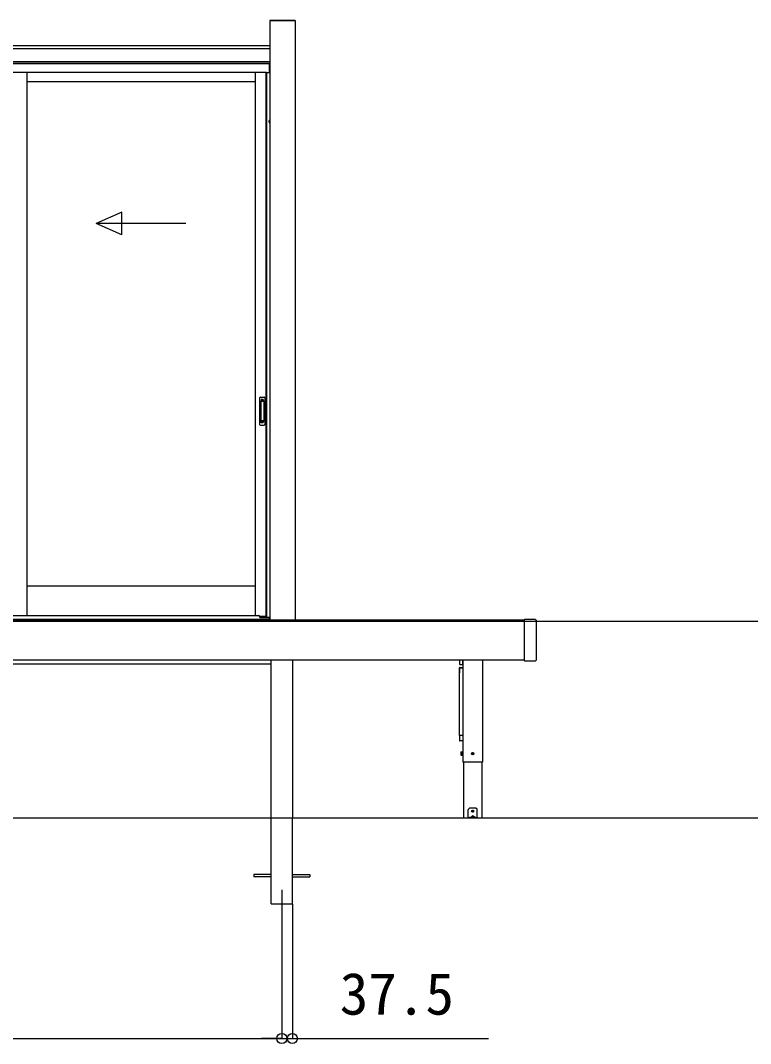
# Model space of a CAD drawing. Units: millimetres, scale not verified. Extents: x -10500 to 10500, y -15600 to 15524.
# Drawn here: x -4884 to -2283, y 7536 to 11181 of the extents above; entities that cross this region are included whole.
import ezdxf
from ezdxf.enums import TextEntityAlignment as Align

# ---------------------------------------------------------------- set-up
doc = ezdxf.new("R2010")
doc.units = ezdxf.units.MM
doc.header["$LTSCALE"] = 80
for name, color, linetype in [('0-3_YKK_12', 2, 'Continuous'), ('0-4_YKK_A1', 4, 'Continuous'), ('0-5_YKK_D', 6, 'Continuous')]:
    doc.layers.add(name, color=color, linetype=linetype)
doc.styles.add('ＭＳ ゴシック', font='')
doc.styles.get('ＭＳ ゴシック').set_extended_font_data('MS Gothic')

msp = doc.modelspace()

# ---------------------------------------------------------------- linework, layer by layer
at = {"layer": '0-3_YKK_12'}
msp.add_line((-3953, 8083.64), (-3953, 7983.64), dxfattribs=at)
at = {"layer": '0-4_YKK_A1'}
for p, q in [((-3995.5, 11180.05), (-3995.5, 9043.64)), ((-3905.5, 11180.05), (-3995.5, 11180.05)), ((-3995, 11180.54), (-3906, 11180.54)), ((-3905.5, 11180.05), (-3905.5, 9043.64)), ((-7550.5, 11091.14), (-3995.5, 11091.14)), ((-7550.5, 11080.35), (-3995.5, 11080.35)), ((-3995.5, 11026.64), (-7550.5, 11026.64)), ((-3995.5, 11033.64), (-7392.6, 11033.64)), ((-3995.5, 11033.64), (-7392.6, 11033.64)), ((-3996.5, 10995.64), (-3996.5, 11025.64)), ((-3996, 11025.64), (-3996, 10995.64)), ((-3996, 11025.64), (-3995.5, 11025.64)), ((-4861.75, 10995.64), (-4861.75, 9060.14)), ((-4048, 10995.64), (-4048, 9060.14)), ((-4010.2, 10995.64), (-4010.2, 9056.64)), ((-4007, 10995.64), (-4007, 9054.14)), ((-4007, 10995.64), (-3996, 10995.64)), ((-4861.75, 10963.64), (-4048, 10963.64)), ((-3996.09, 10824.74), (-3997.24, 10824.54)), ((-3996.09, 10815.53), (-3997.24, 10815.74)), ((-3996.09, 10815.53), (-3996.09, 10824.74)), ((-3996.09, 10824.74), (-3995.5, 10824.64)), ((-3996.09, 10815.53), (-3995.5, 10815.64)), ((-3995.5, 10815.64), (-3995.5, 10824.64)), ((-4523.22, 10497.27), (-4614.88, 10457.27)), ((-4523.22, 10417.27), (-4523.22, 10497.27)), ((-4294.88, 10457.27), (-4614.88, 10457.27)), ((-4523.22, 10417.27), (-4614.88, 10457.27)), ((-4032, 9835.64), (-4032, 9741.64)), ((-4029, 9838.64), (-4016, 9838.64)), ((-4028.2, 9824.64), (-4028.2, 9752.64)), ((-4028.1, 9825.09), (-4027.91, 9823.23)), ((-4027.91, 9822.23), (-4027.91, 9755.05)), ((-4017.8, 9825.64), (-4027.2, 9825.64)), ((-4018.17, 9823.23), (-4026.91, 9823.23)), ((-4019, 9830.64), (-4026, 9830.64)), ((-4026, 9830.62), (-4026, 9826.14)), ((-4019, 9828.23), (-4026, 9828.23)), ((-4019, 9827.73), (-4026, 9827.73)), ((-4019, 9830.62), (-4019, 9826.14)), ((-4017.17, 9823.23), (-4016.93, 9825.12)), ((-4017.17, 9822.23), (-4017.17, 9755.05)), ((-4016.8, 9824.64), (-4016.8, 9752.64)), ((-4013, 9835.64), (-4013, 9741.64)), ((-4029, 9738.64), (-4016, 9738.64)), ((-4028.1, 9752.18), (-4027.91, 9754.05)), ((-4017.8, 9751.64), (-4027.2, 9751.64)), ((-4018.17, 9754.05), (-4026.91, 9754.05)), ((-4026, 9746.65), (-4026, 9751.14)), ((-4019, 9749.54), (-4026, 9749.54)), ((-4019, 9749.05), (-4026, 9749.05)), ((-4019, 9746.64), (-4026, 9746.64)), ((-4019, 9746.65), (-4019, 9751.14)), ((-4016.93, 9752.15), (-4017.17, 9754.05)), ((-4861.75, 9166.64), (-4048, 9166.64)), ((-3995.5, 9046.64), (-7550.5, 9046.64)), ((-7549.5, 9046.64), (-3996.5, 9046.64)), ((-3089, 9043.64), (-5758, 9043.64)), ((-4007, 9056.64), (-4031.73, 9056.64)), ((-4031.5, 9053.64), (-4031.5, 9055.14)), ((-4007, 9054.14), (-3996, 9054.14)), ((-3996.5, 9046.64), (-3996.5, 9054.14)), ((-3996, 9046.64), (-3996, 9054.14)), ((-3996, 9046.64), (-3995.5, 9046.64)), ((-3089, 9045.14), (-3089, 9042.72)), ((-3049.41, 9046.14), (-3088, 9046.14)), ((-3048.71, 9045.84), (-3048.61, 9045.75)), ((-3046.39, 9043.53), (-3048.61, 9045.75)), ((-3046.39, 9043.53), (-3046.29, 9043.43)), ((-3046, 8902.55), (-3046, 9042.72)), ((3819.47, 9038.64), (-9500, 9038.64)), ((-3089, 8901.64), (-5758, 8901.64)), ((-3990.5, 8338.64), (-3990.5, 8901.64)), ((-3915.5, 8901.64), (-3915.5, 8338.64)), ((-3320.21, 8901.64), (-3320.21, 8887.44)), ((-3308.01, 8901.64), (-3308.01, 8901.53)), ((-3308.01, 8901.64), (-3308.01, 8538.64)), ((-3307.93, 8901.64), (-3307.93, 8538.64)), ((-3307.81, 8887.44), (-3307.81, 8901.64)), ((-3237.93, 8901.64), (-3237.93, 8538.64)), ((-3237.93, 8901.64), (-3237.93, 8538.64)), ((-3237.85, 8901.64), (-3237.85, 8538.64)), ((-3088, 8899.14), (-3049.41, 8899.14)), ((-3048.61, 8899.53), (-3048.71, 8899.43)), ((-3048.61, 8899.53), (-3046.39, 8901.75)), ((-3046.29, 8901.84), (-3046.39, 8901.75)), ((-7555.5, 8888.64), (-3990.5, 8888.64)), ((-3320.2, 8874.3), (-3320.2, 8857.14)), ((-3320, 8633.05), (-3320, 8873.76)), ((-3319.21, 8886.44), (-3308.81, 8886.44)), ((-3319.2, 8875.3), (-3308.8, 8875.3)), ((-3319.2, 8875.05), (-3308.8, 8875.05)), ((-3319, 8874.68), (-3309, 8874.68)), ((-3320.2, 8632.5), (-3320.2, 8632.37)), ((-3320.2, 8632.37), (-3320.2, 8631.84)), ((-3320.2, 8631.84), (-3320.2, 8629.28)), ((-3320.2, 8629.28), (-3320.2, 8617.58)), ((-3308.8, 8633.42), (-3319.2, 8633.42)), ((-3308.8, 8614.35), (-3319.2, 8614.35)), ((-3314.73, 8573.64), (-3314.28, 8574.41)), ((-3314.73, 8573.64), (-3314.73, 8563.64)), ((-3314.28, 8574.41), (-3310.73, 8574.41)), ((-3314.28, 8571.52), (-3310.73, 8571.52)), ((-3314.28, 8565.75), (-3310.73, 8565.75)), ((-3310.73, 8574.41), (-3310.73, 8562.86)), ((-3309.53, 8574.89), (-3307.93, 8574.89)), ((-3275.17, 8569.14), (-3274.06, 8569.16)), ((-3275.17, 8568.14), (-3274.06, 8568.12)), ((-3274.06, 8569.16), (-3273.55, 8569.26)), ((-3274.06, 8568.12), (-3273.55, 8568.02)), ((-3273.45, 8569.77), (-3273.55, 8569.26)), ((-3273.45, 8567.5), (-3273.55, 8568.02)), ((-3273.43, 8570.88), (-3273.45, 8569.77)), ((-3273.43, 8566.39), (-3273.45, 8567.5)), ((-3272.43, 8570.88), (-3272.41, 8569.77)), ((-3272.43, 8566.39), (-3272.41, 8567.5)), ((-3272.41, 8569.77), (-3272.31, 8569.26)), ((-3272.41, 8567.5), (-3272.31, 8568.02)), ((-3271.79, 8569.16), (-3272.31, 8569.26)), ((-3271.79, 8568.12), (-3272.31, 8568.02)), ((-3270.68, 8569.14), (-3271.79, 8569.16)), ((-3270.68, 8568.14), (-3271.79, 8568.12)), ((-3314.73, 8563.64), (-3314.28, 8562.86)), ((-3314.28, 8562.86), (-3310.73, 8562.86)), ((-3237.85, 8538.64), (-3308.01, 8538.64)), ((-3305.58, 8538.64), (-3305.58, 8338.64)), ((-3240.28, 8538.64), (-3240.28, 8338.64)), ((-3288.93, 8341.64), (-3288.93, 8368.81)), ((-3283.93, 8374.64), (-3288.34, 8370.22)), ((-3261.93, 8374.64), (-3283.93, 8374.64)), ((-3275.17, 8364.14), (-3274.06, 8364.16)), ((-3275.17, 8363.14), (-3274.06, 8363.12)), ((-3274.06, 8364.16), (-3273.55, 8364.26)), ((-3274.06, 8363.12), (-3273.55, 8363.02)), ((-3273.45, 8364.77), (-3273.55, 8364.26)), ((-3273.45, 8362.5), (-3273.55, 8363.02)), ((-3273.43, 8365.88), (-3273.45, 8364.77)), ((-3273.43, 8361.39), (-3273.45, 8362.5)), ((-3272.43, 8365.88), (-3272.41, 8364.77)), ((-3272.43, 8361.39), (-3272.41, 8362.5)), ((-3272.41, 8364.77), (-3272.31, 8364.26)), ((-3272.41, 8362.5), (-3272.31, 8363.02)), ((-3271.79, 8364.16), (-3272.31, 8364.26)), ((-3271.79, 8363.12), (-3272.31, 8363.02)), ((-3270.68, 8364.14), (-3271.79, 8364.16)), ((-3270.68, 8363.14), (-3271.79, 8363.12)), ((-3257.51, 8370.22), (-3261.93, 8374.64)), ((-3256.93, 8341.64), (-3256.93, 8368.81)), ((3819.47, 8338.63), (-9499.36, 8338.64)), ((-3990.5, 8033.64), (-3990.5, 8338.64)), ((-3915.5, 8033.64), (-3915.5, 8338.64)), ((-3240.28, 8338.64), (-3305.58, 8338.64)), ((-3288.93, 8341.14), (-3288.93, 8341.64)), ((-3288.93, 8338.64), (-3288.93, 8341.14)), ((-3288.93, 8341.14), (-3288.34, 8341.14)), ((-3288.34, 8338.64), (-3288.93, 8338.64)), ((-3288.34, 8341.14), (-3283.93, 8341.14)), ((-3261.93, 8341.14), (-3283.93, 8341.14)), ((-3261.93, 8338.64), (-3283.93, 8338.64)), ((-3274.37, 8346.1), (-3278.83, 8341.64)), ((-3276.93, 8342.06), (-3276.93, 8341.64)), ((-3276.93, 8341.64), (-3268.93, 8341.64)), ((-3276.43, 8341.14), (-3269.43, 8341.14)), ((-3267.03, 8341.64), (-3271.48, 8346.1)), ((-3268.93, 8342.06), (-3268.93, 8341.64)), ((-3261.93, 8338.64), (-3261.93, 8341.14)), ((-3261.93, 8341.14), (-3257.51, 8341.14)), ((-3257.51, 8338.64), (-3261.93, 8338.64)), ((-3257.51, 8341.14), (-3256.93, 8341.14)), ((-3256.93, 8341.64), (-3256.93, 8341.14)), ((-3990.5, 8138.14), (-4053, 8138.14)), ((-4053, 8138.14), (-4053, 8129.14)), ((-3990.5, 8129.14), (-4053, 8129.14)), ((-3915.5, 8138.14), (-3853, 8138.14)), ((-3915.5, 8129.14), (-3853, 8129.14)), ((-3853, 8138.14), (-3853, 8129.14)), ((-3990.5, 8033.64), (-3915.5, 8033.64))]:
    msp.add_line(p, q, dxfattribs=at)
for points in [[(-3996, 11180.54), (-3905, 11180.54), (-3905, 11180.05), (-3996, 11180.05)], [(-3310.73, 8574.39), (-3309.53, 8574.39), (-3309.53, 8562.89), (-3310.73, 8562.89)]]:
    msp.add_lwpolyline(points, close=True, dxfattribs=at)
for points in [[(-3996.5, 11025.64), (-7392.6, 11025.64), (-7549.5, 11025.64)], [(-4007, 10995.64), (-7392.61, 10995.64), (-7438.4, 10995.64), (-7539, 10995.64)], [(-7509.5, 9060.14), (-6639.25, 9060.14), (-4036.5, 9060.14)], [(-4031.5, 9053.64), (-4007, 9053.64), (-3996.5, 9053.64)], [(-3089, 9042.72), (-3089, 8902.55), (-3089, 8900.14)], [(-3320.2, 8617.58), (-3320.2, 8615.54), (-3320.2, 8615.35)], [(-3307.93, 8562.39), (-3309.53, 8562.39), (-3309.53, 8574.89)], [(-3283.93, 8341.14), (-3283.93, 8338.64), (-3288.34, 8338.64)], [(-3256.93, 8341.14), (-3256.93, 8338.64), (-3257.51, 8338.64)]]:
    msp.add_lwpolyline(points, dxfattribs=at)
for centre, radius in [((-3272.93, 8568.64), 4), ((-3270.8, 8566.52), 0.3), ((-3272.93, 8363.64), 4), ((-3270.8, 8361.52), 0.3)]:
    msp.add_circle(centre, radius, dxfattribs=at)
for centre, radius, start, end in [((-3991.38, 10820.14), 7.65, 149.36409, 210.63591), ((-3997.05, 10823.5), 1.06, 100, 149.36409), ((-3997.05, 10816.78), 1.06, 210.63591, 260), ((-4029, 9835.64), 3, 90, 180), ((-4027.2, 9824.64), 1, 90, 180), ((-4026.91, 9822.23), 1, 90, 180), ((-4018.17, 9822.23), 1, 0, 90), ((-4017.8, 9824.64), 1, 0, 90), ((-4016, 9835.64), 3, 0, 90), ((-4029, 9741.64), 3, 180, 270), ((-4027.2, 9752.64), 1, 180, 270), ((-4026.91, 9755.05), 1, 180, 270), ((-4018.17, 9755.05), 1, 270, 0), ((-4017.8, 9752.64), 1, 270, 0), ((-4016, 9741.64), 3, 270, 0), ((-4036.5, 9055.14), 5, 0, 90), ((-3088, 9045.14), 1, 90, 180), ((-3049.41, 9045.14), 1, 45, 90), ((-3047, 9042.72), 1, 0, 45), ((-3088, 8900.14), 1, 180, 270), ((-3049.41, 8900.14), 1, 270, 315), ((-3047, 8902.55), 1, 315, 0), ((-3319.21, 8887.44), 1, 180, 270), ((-3319.2, 8874.3), 1, 90, 180), ((-3319.24, 8874.08), 0.964, 87.79679, 177.6127), ((-3319.32, 8857.15), 0.881, 180.33509, 219.38129), ((-3319.04, 8873.72), 0.964, 87.79679, 177.6127), ((-3308.96, 8873.72), 0.964, 6.84841, 92.20321), ((-3308.81, 8887.44), 1, 270, 0), ((-3308.8, 8874.3), 1, 37.44287, 90), ((-3308.79, 8874.02), 1.03, 40.31355, 90.66766), ((-3319.24, 8632.46), 0.964, 87.79679, 177.6127), ((-3319.2, 8615.35), 1, 180, 270), ((-3308.76, 8632.46), 0.964, 38.24694, 92.20321), ((-3308.8, 8615.35), 1, 270, 322.55713), ((-3312.17, 8572.97), 2.56, 145.61708, 214.38292), ((-3312.17, 8564.31), 2.56, 145.61708, 214.38292), ((-3305.17, 8568.64), 9.55, 162.41276, 197.58724), ((-3272.93, 8568.64), 2.3, 167.44414, 192.55586), ((-3272.93, 8568.64), 2.3, 77.44414, 102.55586), ((-3272.93, 8568.64), 2.3, 257.44414, 282.55586), ((-3272.93, 8568.64), 2.3, 347.44414, 12.55586), ((-3286.93, 8368.81), 2, 135, 180), ((-3272.93, 8363.64), 2.3, 167.44414, 192.55586), ((-3272.93, 8363.64), 2.3, 77.44414, 102.55586), ((-3272.93, 8363.64), 2.3, 257.44414, 282.55586), ((-3272.93, 8363.64), 2.3, 347.44414, 12.55586), ((-3258.93, 8368.81), 2, 0, 45), ((-3275.93, 8342.06), 1, 126.03188, 180), ((-3276.43, 8341.64), 0.5, 180, 270), ((-3272.93, 8337.94), 6.1, 53.96812, 126.03188), ((-3269.43, 8341.64), 0.5, 270, 0), ((-3269.93, 8342.06), 1, 0, 53.96812)]:
    msp.add_arc(centre, radius, start, end, dxfattribs=at)
for centre, major_axis, ratio, start_param, end_param in [((-3272.93, 8343.21), (0, -3.54), 0.707107, 2.5261129, 3.7570724), ((-3278.33, 8341.64), (0.688, 0.425), 0.381966, 2.1243707, 3.695167), ((-3267.53, 8341.64), (0.688, -0.425), 0.381966, 5.7296109, 7.3004073)]:
    msp.add_ellipse(centre, major_axis=major_axis, ratio=ratio, start_param=start_param, end_param=end_param, dxfattribs=at)
at = {"layer": '0-5_YKK_D'}
for p, q in [((-3915.5, 8032.64), (-3915.5, 7552.64)), ((-3953, 7982.64), (-3953, 7552.64)), ((-3953, 7982.64), (-3953, 7552.64)), ((-7593, 7553.64), (-3953, 7553.64)), ((-3953, 7553.64), (-4025, 7553.64)), ((-3953, 7553.64), (-3915.5, 7553.64)), ((-3915.5, 7553.64), (-3216.27, 7553.64))]:
    msp.add_line(p, q, dxfattribs=at)
for centre in [(-3953, 7553.64), (-3953, 7553.64), (-3915.5, 7553.64)]:
    msp.add_circle(centre, 18, dxfattribs=at)

# ---------------------------------------------------------------- texts
at = {"layer": '0-5_YKK_D', "style": 'ＭＳ ゴシック'}
msp.add_text('37.5', height=149.6, dxfattribs=at).set_placement((-3746.57, 7593.64), align=Align.BOTTOM_LEFT)

doc.saveas('drawing.dxf')
